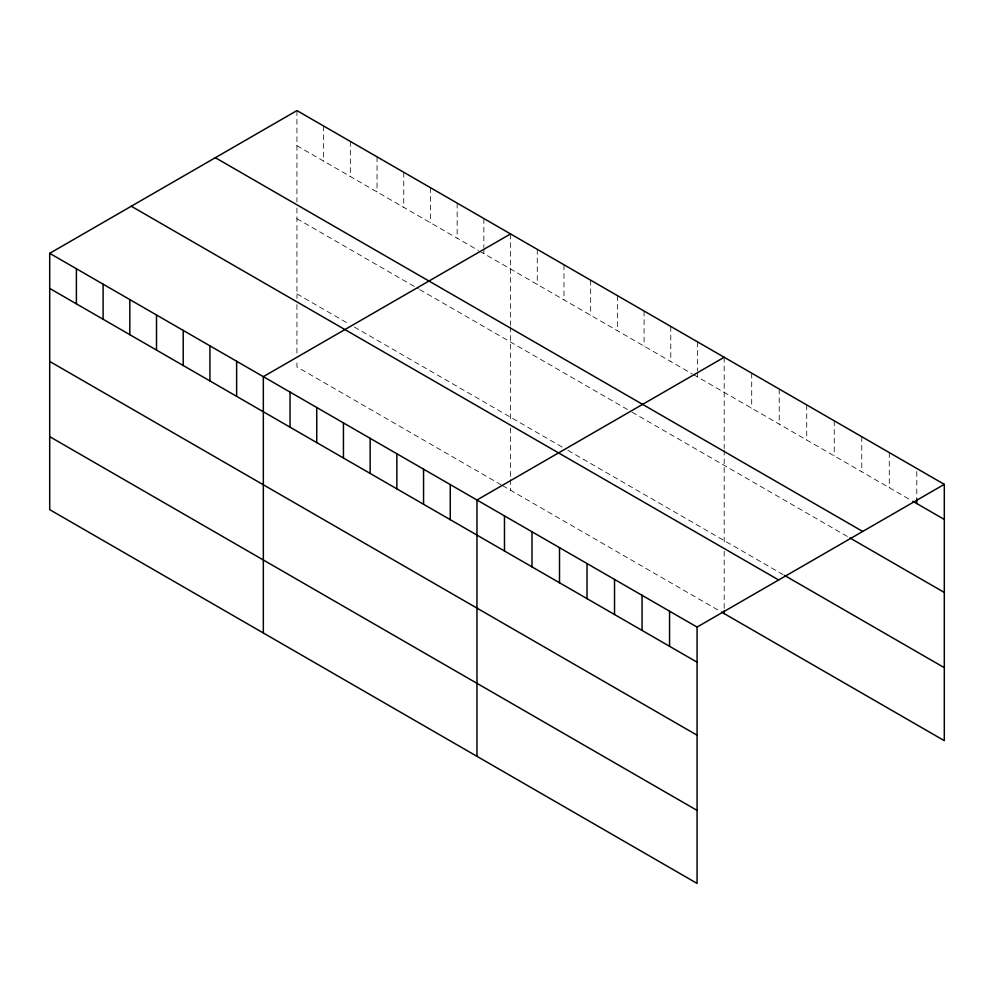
<?xml version="1.0" encoding="UTF-8"?>
<svg xmlns="http://www.w3.org/2000/svg" width="994" height="994" viewBox="0 0 994 994"><rect width="100%" height="100%" fill="white"/><g stroke="black" fill="none" stroke-linecap="round" stroke-linejoin="round"><path stroke-width="0.75" stroke-dasharray="4.97 3.73" d="M296.933 110.595L296.933 201.956M296.933 145.683L478.512 250.525M479.853 251.296L692.147 373.856M693.489 374.626L911.548 500.529M296.933 218.692L418.437 288.844M419.766 289.614L630.73 411.404M632.06 412.175L848.665 537.232M296.933 293.913L349.006 323.969M354.349 327.051L562.629 447.312M567.972 450.394L783.148 574.631M501.212 484.861L296.933 366.923L296.933 360.834M502.554 485.631L720.19 611.285M916.791 471.516L916.791 498.976M889.27 452.581L889.27 487.669M861.761 436.689L861.761 471.79M834.252 420.81L834.252 455.898M806.73 404.918L806.73 440.019M779.221 389.039L779.221 424.127M751.712 373.16L751.712 408.248M724.191 357.268L724.191 448.642M724.191 450.158L724.191 545.147M724.191 551.235L724.191 609.036M697.49 341.849L697.49 370.837M697.49 372.365L697.49 376.937M670.788 326.43L670.788 361.53M644.087 311.023L644.087 346.111M617.373 295.603L617.373 330.691M590.672 280.184L590.672 315.272M563.971 264.764L563.971 299.853M537.269 249.345L537.269 284.433M510.556 233.925L510.556 325.299M510.556 326.815L510.556 421.816M510.556 427.892L510.556 478.089M510.556 479.605L510.556 490.253M483.854 218.518L483.854 247.506M483.854 249.022L483.854 253.607M457.153 203.099L457.153 238.187M430.452 187.68L430.452 222.768M403.75 172.26L403.75 207.348M377.037 156.841L377.037 191.929M350.335 141.421L350.335 176.522M323.634 126.002L323.634 161.103M296.933 208.044L296.933 298.473M296.933 304.562L296.933 354.746"/><path stroke-width="1.49" d="M49.7 253.333L697.067 627.077L697.067 883.405L49.7 509.649L49.7 253.333L296.933 110.595L944.3 484.351L944.3 740.667L721.52 612.056M510.556 233.925L263.335 376.664L263.335 632.992M724.191 357.268L476.958 500.007L476.958 756.335M697.067 627.077L944.3 484.351M912.852 501.287L944.3 519.44M215.338 157.698L862.717 531.455M849.969 537.978L944.3 592.449M784.465 575.377L944.3 667.67M131.283 206.23L778.662 579.974M49.7 288.422L697.067 662.178M49.7 361.431L697.067 735.187M49.7 436.652L697.067 810.396M916.791 498.976L916.791 503.548M724.191 610.552L724.191 613.596M669.558 611.198L669.558 646.286M642.049 595.319L642.049 630.407M614.528 579.427L614.528 614.516M587.019 563.548L587.019 598.636M559.51 547.657L559.51 582.757M531.989 531.778L531.989 566.866M504.48 515.886L504.48 550.987M450.257 484.587L450.257 519.676M423.556 469.168L423.556 504.269M396.854 453.749L396.854 488.849M370.153 438.342L370.153 473.43M343.439 422.922L343.439 458.01M316.738 407.503L316.738 442.591M290.037 392.083L290.037 427.171M236.634 361.244L236.634 396.345M209.92 345.837L209.92 380.926M183.219 330.418L183.219 365.506M156.518 314.999L156.518 350.087M129.816 299.579L129.816 334.667M103.103 284.16L103.103 319.248M76.401 268.74L76.401 303.841"/></g></svg>
